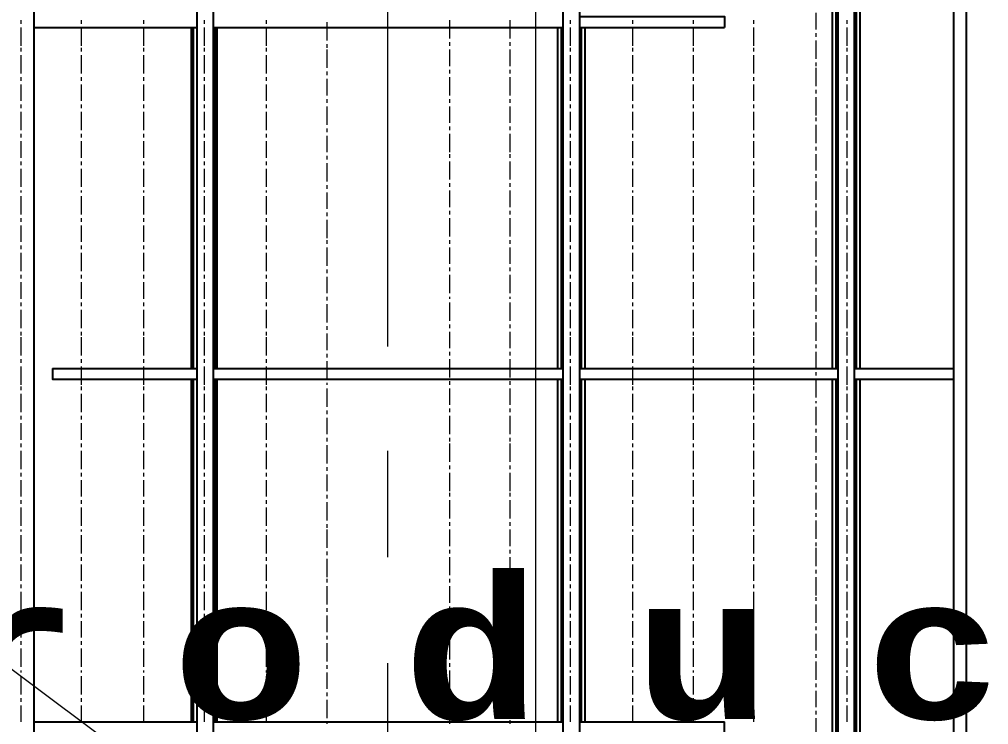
# Model space of a CAD drawing. Header units: millimetres. Extents: x 0 to 825, y 0 to 1167.
# Drawn here: x 196.7 to 292, y 611.3 to 680.6 of the extents above; entities that cross this region are included whole.
import ezdxf

# ---------------------------------------------------------------- set-up
doc = ezdxf.new("R2010")
doc.units = ezdxf.units.MM
doc.layers.add('1', color=7, linetype='Continuous')

msp = doc.modelspace()

# ---------------------------------------------------------------- linework, layer by layer
at = {"layer": '1', "color": 30, "lineweight": 9}
msp.add_lwpolyline([(247.461732, 0.141732), (247.461732, 1166.901732)], dxfattribs=at)
at = {"layer": '1', "color": 0, "lineweight": 25}
for points in [[(198.141732, 454.281732), (198.141732, 939.561732)], [(288.501732, 933.621732), (288.501732, 491.361732)], [(289.761732, 931.821732), (289.761732, 491.361732)], [(214.161732, 458.781732), (214.161732, 888.801732)], [(215.781732, 458.781732), (215.781732, 888.801732)], [(250.161732, 458.781732), (250.161732, 888.801732)], [(251.781732, 458.781732), (251.781732, 888.801732)], [(277.161732, 458.781732), (277.161732, 854.241732)], [(278.781732, 458.781732), (278.781732, 854.241732)], [(276.621732, 646.341732), (276.621732, 714.561732)], [(276.981732, 646.341732), (276.981732, 714.561732)], [(278.961732, 646.341732), (278.961732, 714.561732)], [(279.321732, 646.341732), (279.321732, 714.561732)], [(251.781732, 680.901732), (266.001732, 680.901732), (266.001732, 679.821732)], [(198.141732, 679.821732), (214.161732, 679.821732)], [(213.621732, 646.341732), (213.621732, 679.821732)], [(213.801732, 646.341732), (213.801732, 679.821732)], [(215.781732, 679.821732), (250.161732, 679.821732)], [(215.961732, 646.341732), (215.961732, 679.821732)], [(216.141732, 646.341732), (216.141732, 679.821732)], [(249.621732, 646.341732), (249.621732, 679.821732)], [(249.981732, 646.341732), (249.981732, 679.821732)], [(251.781732, 679.821732), (266.001732, 679.821732)], [(251.961732, 646.341732), (251.961732, 679.821732)], [(252.321732, 646.341732), (252.321732, 679.821732)], [(199.941732, 646.341732), (199.941732, 645.261732), (214.161732, 645.261732)], [(199.941732, 646.341732), (214.161732, 646.341732)], [(215.781732, 646.341732), (250.161732, 646.341732)], [(251.781732, 646.341732), (277.161732, 646.341732)], [(278.781732, 646.341732), (288.501732, 646.341732)], [(213.621732, 611.601732), (213.621732, 645.261732)], [(213.801732, 611.601732), (213.801732, 645.261732)], [(215.781732, 645.261732), (250.161732, 645.261732)], [(215.961732, 611.601732), (215.961732, 645.261732)], [(216.141732, 611.601732), (216.141732, 645.261732)], [(249.621732, 611.601732), (249.621732, 645.261732)], [(249.981732, 611.601732), (249.981732, 645.261732)], [(251.781732, 645.261732), (277.161732, 645.261732)], [(251.961732, 611.601732), (251.961732, 645.261732)], [(252.321732, 611.601732), (252.321732, 645.261732)], [(276.621732, 576.861732), (276.621732, 645.261732)], [(276.981732, 576.861732), (276.981732, 645.261732)], [(278.781732, 645.261732), (288.501732, 645.261732)], [(278.961732, 576.861732), (278.961732, 645.261732)], [(279.321732, 576.861732), (279.321732, 645.261732)], [(198.141732, 611.601732), (214.161732, 611.601732)], [(215.781732, 611.601732), (250.161732, 611.601732)], [(251.781732, 611.601732), (266.001732, 611.601732)], [(266.001732, 610.521732), (266.001732, 611.601732)]]:
    msp.add_lwpolyline(points, dxfattribs=at)
at = {"layer": '1', "color": 0, "lineweight": 9}
for points in [[(65.661732, 714.381732), (278.061732, 555.261732)], [(232.881732, 705.201732), (232.881732, 648.501732)], [(275.001732, 679.641732), (275.001732, 681.261732)], [(196.881732, 680.181732), (196.881732, 680.541732)], [(202.821732, 680.181732), (202.821732, 680.541732)], [(208.941732, 680.181732), (208.941732, 680.541732)], [(214.881732, 680.181732), (214.881732, 680.541732)], [(221.001732, 680.181732), (221.001732, 680.541732)], [(226.941732, 678.561732), (226.941732, 680.361732)], [(239.001732, 678.741732), (239.001732, 680.541732)], [(244.941732, 678.741732), (244.941732, 680.541732)], [(250.881732, 680.181732), (250.881732, 680.541732)], [(257.001732, 680.181732), (257.001732, 680.541732)], [(262.941732, 680.181732), (262.941732, 680.541732)], [(268.881732, 680.181732), (268.881732, 680.541732)], [(278.061732, 680.181732), (278.061732, 680.541732)], [(196.881732, 678.021732), (196.881732, 679.821732)], [(202.821732, 678.021732), (202.821732, 679.821732)], [(208.941732, 678.021732), (208.941732, 679.821732)], [(214.881732, 678.021732), (214.881732, 679.821732)], [(221.001732, 678.021732), (221.001732, 679.821732)], [(250.881732, 678.021732), (250.881732, 679.821732)], [(257.001732, 678.021732), (257.001732, 679.821732)], [(262.941732, 678.021732), (262.941732, 679.821732)], [(268.881732, 678.021732), (268.881732, 679.821732)], [(275.001732, 678.921732), (275.001732, 679.281732)], [(278.061732, 678.021732), (278.061732, 679.821732)], [(239.001732, 678.021732), (239.001732, 678.381732)], [(244.941732, 678.021732), (244.941732, 678.381732)], [(275.001732, 676.761732), (275.001732, 678.561732)], [(196.881732, 677.481732), (196.881732, 677.841732)], [(202.821732, 677.481732), (202.821732, 677.841732)], [(208.941732, 677.481732), (208.941732, 677.841732)], [(214.881732, 677.481732), (214.881732, 677.841732)], [(221.001732, 677.481732), (221.001732, 677.841732)], [(226.941732, 677.841732), (226.941732, 678.201732)], [(226.941732, 675.861732), (226.941732, 677.661732)], [(239.001732, 676.041732), (239.001732, 677.661732)], [(244.941732, 676.041732), (244.941732, 677.661732)], [(250.881732, 677.481732), (250.881732, 677.841732)], [(257.001732, 677.481732), (257.001732, 677.841732)], [(262.941732, 677.481732), (262.941732, 677.841732)], [(268.881732, 677.481732), (268.881732, 677.841732)], [(278.061732, 677.481732), (278.061732, 677.841732)], [(196.881732, 675.321732), (196.881732, 677.121732)], [(202.821732, 675.321732), (202.821732, 677.121732)], [(208.941732, 675.321732), (208.941732, 677.121732)], [(214.881732, 675.321732), (214.881732, 677.121732)], [(221.001732, 675.321732), (221.001732, 677.121732)], [(250.881732, 675.321732), (250.881732, 677.121732)], [(257.001732, 675.321732), (257.001732, 677.121732)], [(262.941732, 675.321732), (262.941732, 677.121732)], [(268.881732, 675.321732), (268.881732, 677.121732)], [(275.001732, 676.041732), (275.001732, 676.401732)], [(278.061732, 675.321732), (278.061732, 677.121732)], [(226.941732, 675.141732), (226.941732, 675.501732)], [(239.001732, 675.321732), (239.001732, 675.681732)], [(244.941732, 675.321732), (244.941732, 675.681732)], [(275.001732, 674.061732), (275.001732, 675.861732)], [(196.881732, 674.601732), (196.881732, 674.961732)], [(202.821732, 674.601732), (202.821732, 674.961732)], [(208.941732, 674.601732), (208.941732, 674.961732)], [(214.881732, 674.601732), (214.881732, 674.961732)], [(221.001732, 674.601732), (221.001732, 674.961732)], [(226.941732, 673.161732), (226.941732, 674.781732)], [(239.001732, 673.161732), (239.001732, 674.961732)], [(244.941732, 673.161732), (244.941732, 674.961732)], [(250.881732, 674.601732), (250.881732, 674.961732)], [(257.001732, 674.601732), (257.001732, 674.961732)], [(262.941732, 674.601732), (262.941732, 674.961732)], [(268.881732, 674.601732), (268.881732, 674.961732)], [(278.061732, 674.601732), (278.061732, 674.961732)], [(196.881732, 672.621732), (196.881732, 674.241732)], [(202.821732, 672.621732), (202.821732, 674.241732)], [(208.941732, 672.621732), (208.941732, 674.241732)], [(214.881732, 672.621732), (214.881732, 674.241732)], [(221.001732, 672.621732), (221.001732, 674.241732)], [(250.881732, 672.621732), (250.881732, 674.241732)], [(257.001732, 672.621732), (257.001732, 674.241732)], [(262.941732, 672.621732), (262.941732, 674.241732)], [(268.881732, 672.621732), (268.881732, 674.241732)], [(275.001732, 673.341732), (275.001732, 673.701732)], [(278.061732, 672.621732), (278.061732, 674.241732)], [(226.941732, 672.441732), (226.941732, 672.801732)], [(239.001732, 672.441732), (239.001732, 672.801732)], [(244.941732, 672.441732), (244.941732, 672.801732)], [(275.001732, 671.181732), (275.001732, 672.981732)], [(196.881732, 671.901732), (196.881732, 672.261732)], [(202.821732, 671.901732), (202.821732, 672.261732)], [(208.941732, 671.901732), (208.941732, 672.261732)], [(214.881732, 671.901732), (214.881732, 672.261732)], [(221.001732, 671.901732), (221.001732, 672.261732)], [(226.941732, 670.281732), (226.941732, 672.081732)], [(239.001732, 670.461732), (239.001732, 672.081732)], [(244.941732, 670.461732), (244.941732, 672.081732)], [(250.881732, 671.901732), (250.881732, 672.261732)], [(257.001732, 671.901732), (257.001732, 672.261732)], [(262.941732, 671.901732), (262.941732, 672.261732)], [(268.881732, 671.901732), (268.881732, 672.261732)], [(278.061732, 671.901732), (278.061732, 672.261732)], [(196.881732, 669.741732), (196.881732, 671.541732)], [(202.821732, 669.741732), (202.821732, 671.541732)], [(208.941732, 669.741732), (208.941732, 671.541732)], [(214.881732, 669.741732), (214.881732, 671.541732)], [(221.001732, 669.741732), (221.001732, 671.541732)], [(250.881732, 669.741732), (250.881732, 671.541732)], [(257.001732, 669.741732), (257.001732, 671.541732)], [(262.941732, 669.741732), (262.941732, 671.541732)], [(268.881732, 669.741732), (268.881732, 671.541732)], [(275.001732, 670.641732), (275.001732, 671.001732)], [(278.061732, 669.741732), (278.061732, 671.541732)], [(226.941732, 669.561732), (226.941732, 669.921732)], [(239.001732, 669.741732), (239.001732, 670.101732)], [(244.941732, 669.741732), (244.941732, 670.101732)], [(275.001732, 668.481732), (275.001732, 670.281732)], [(196.881732, 669.021732), (196.881732, 669.381732)], [(202.821732, 669.021732), (202.821732, 669.381732)], [(208.941732, 669.021732), (208.941732, 669.381732)], [(214.881732, 669.021732), (214.881732, 669.381732)], [(221.001732, 669.021732), (221.001732, 669.381732)], [(226.941732, 667.581732), (226.941732, 669.201732)], [(239.001732, 667.581732), (239.001732, 669.381732)], [(244.941732, 667.581732), (244.941732, 669.381732)], [(250.881732, 669.021732), (250.881732, 669.381732)], [(257.001732, 669.021732), (257.001732, 669.381732)], [(262.941732, 669.021732), (262.941732, 669.381732)], [(268.881732, 669.021732), (268.881732, 669.381732)], [(278.061732, 669.021732), (278.061732, 669.381732)], [(196.881732, 667.041732), (196.881732, 668.661732)], [(202.821732, 667.041732), (202.821732, 668.661732)], [(208.941732, 667.041732), (208.941732, 668.661732)], [(214.881732, 667.041732), (214.881732, 668.661732)], [(221.001732, 667.041732), (221.001732, 668.661732)], [(250.881732, 667.041732), (250.881732, 668.661732)], [(257.001732, 667.041732), (257.001732, 668.661732)], [(262.941732, 667.041732), (262.941732, 668.661732)], [(268.881732, 667.041732), (268.881732, 668.661732)], [(275.001732, 667.761732), (275.001732, 668.121732)], [(278.061732, 667.041732), (278.061732, 668.661732)], [(226.941732, 666.861732), (226.941732, 667.221732)], [(239.001732, 667.041732), (239.001732, 667.401732)], [(244.941732, 667.041732), (244.941732, 667.401732)], [(275.001732, 665.781732), (275.001732, 667.401732)], [(196.881732, 666.321732), (196.881732, 666.681732)], [(196.881732, 664.161732), (196.881732, 665.961732)], [(202.821732, 666.321732), (202.821732, 666.681732)], [(202.821732, 664.161732), (202.821732, 665.961732)], [(208.941732, 666.321732), (208.941732, 666.681732)], [(208.941732, 664.161732), (208.941732, 665.961732)], [(214.881732, 666.321732), (214.881732, 666.681732)], [(214.881732, 664.161732), (214.881732, 665.961732)], [(221.001732, 666.321732), (221.001732, 666.681732)], [(221.001732, 664.161732), (221.001732, 665.961732)], [(226.941732, 664.701732), (226.941732, 666.501732)], [(239.001732, 664.881732), (239.001732, 666.681732)], [(244.941732, 664.881732), (244.941732, 666.681732)], [(250.881732, 666.321732), (250.881732, 666.681732)], [(250.881732, 664.161732), (250.881732, 665.961732)], [(257.001732, 666.321732), (257.001732, 666.681732)], [(257.001732, 664.161732), (257.001732, 665.961732)], [(262.941732, 666.321732), (262.941732, 666.681732)], [(262.941732, 664.161732), (262.941732, 665.961732)], [(268.881732, 666.321732), (268.881732, 666.681732)], [(268.881732, 664.161732), (268.881732, 665.961732)], [(278.061732, 666.321732), (278.061732, 666.681732)], [(278.061732, 664.161732), (278.061732, 665.961732)], [(275.001732, 665.061732), (275.001732, 665.421732)], [(226.941732, 663.981732), (226.941732, 664.341732)], [(239.001732, 664.161732), (239.001732, 664.521732)], [(244.941732, 664.161732), (244.941732, 664.521732)], [(275.001732, 662.901732), (275.001732, 664.701732)], [(196.881732, 663.621732), (196.881732, 663.801732)], [(196.881732, 661.461732), (196.881732, 663.261732)], [(202.821732, 663.621732), (202.821732, 663.801732)], [(202.821732, 661.461732), (202.821732, 663.261732)], [(208.941732, 663.621732), (208.941732, 663.801732)], [(208.941732, 661.461732), (208.941732, 663.261732)], [(214.881732, 663.621732), (214.881732, 663.801732)], [(214.881732, 661.461732), (214.881732, 663.261732)], [(221.001732, 663.621732), (221.001732, 663.801732)], [(221.001732, 661.461732), (221.001732, 663.261732)], [(226.941732, 662.001732), (226.941732, 663.621732)], [(239.001732, 662.181732), (239.001732, 663.801732)], [(244.941732, 662.181732), (244.941732, 663.801732)], [(250.881732, 663.621732), (250.881732, 663.801732)], [(250.881732, 661.461732), (250.881732, 663.261732)], [(257.001732, 663.621732), (257.001732, 663.801732)], [(257.001732, 661.461732), (257.001732, 663.261732)], [(262.941732, 663.621732), (262.941732, 663.801732)], [(262.941732, 661.461732), (262.941732, 663.261732)], [(268.881732, 663.621732), (268.881732, 663.801732)], [(268.881732, 661.461732), (268.881732, 663.261732)], [(278.061732, 663.621732), (278.061732, 663.801732)], [(278.061732, 661.461732), (278.061732, 663.261732)], [(275.001732, 662.181732), (275.001732, 662.541732)], [(226.941732, 661.281732), (226.941732, 661.641732)], [(239.001732, 661.461732), (239.001732, 661.821732)], [(244.941732, 661.461732), (244.941732, 661.821732)], [(275.001732, 660.201732), (275.001732, 661.821732)], [(196.881732, 660.741732), (196.881732, 661.101732)], [(196.881732, 658.761732), (196.881732, 660.381732)], [(202.821732, 660.741732), (202.821732, 661.101732)], [(202.821732, 658.761732), (202.821732, 660.381732)], [(208.941732, 660.741732), (208.941732, 661.101732)], [(208.941732, 658.761732), (208.941732, 660.381732)], [(214.881732, 660.741732), (214.881732, 661.101732)], [(214.881732, 658.761732), (214.881732, 660.381732)], [(221.001732, 660.741732), (221.001732, 661.101732)], [(221.001732, 658.761732), (221.001732, 660.381732)], [(226.941732, 659.121732), (226.941732, 660.921732)], [(239.001732, 659.301732), (239.001732, 661.101732)], [(244.941732, 659.301732), (244.941732, 661.101732)], [(250.881732, 660.741732), (250.881732, 661.101732)], [(250.881732, 658.761732), (250.881732, 660.381732)], [(257.001732, 660.741732), (257.001732, 661.101732)], [(257.001732, 658.761732), (257.001732, 660.381732)], [(262.941732, 660.741732), (262.941732, 661.101732)], [(262.941732, 658.761732), (262.941732, 660.381732)], [(268.881732, 660.741732), (268.881732, 661.101732)], [(268.881732, 658.761732), (268.881732, 660.381732)], [(278.061732, 660.741732), (278.061732, 661.101732)], [(278.061732, 658.761732), (278.061732, 660.381732)], [(275.001732, 659.481732), (275.001732, 659.841732)], [(196.881732, 658.041732), (196.881732, 658.401732)], [(202.821732, 658.041732), (202.821732, 658.401732)], [(208.941732, 658.041732), (208.941732, 658.401732)], [(214.881732, 658.041732), (214.881732, 658.401732)], [(221.001732, 658.041732), (221.001732, 658.401732)], [(226.941732, 658.581732), (226.941732, 658.941732)], [(239.001732, 658.581732), (239.001732, 658.941732)], [(244.941732, 658.581732), (244.941732, 658.941732)], [(250.881732, 658.041732), (250.881732, 658.401732)], [(257.001732, 658.041732), (257.001732, 658.401732)], [(262.941732, 658.041732), (262.941732, 658.401732)], [(268.881732, 658.041732), (268.881732, 658.401732)], [(275.001732, 657.321732), (275.001732, 659.121732)], [(278.061732, 658.041732), (278.061732, 658.401732)], [(196.881732, 655.881732), (196.881732, 657.681732)], [(202.821732, 655.881732), (202.821732, 657.681732)], [(208.941732, 655.881732), (208.941732, 657.681732)], [(214.881732, 655.881732), (214.881732, 657.681732)], [(221.001732, 655.881732), (221.001732, 657.681732)], [(226.941732, 656.421732), (226.941732, 658.221732)], [(239.001732, 656.601732), (239.001732, 658.221732)], [(244.941732, 656.601732), (244.941732, 658.221732)], [(250.881732, 655.881732), (250.881732, 657.681732)], [(257.001732, 655.881732), (257.001732, 657.681732)], [(262.941732, 655.881732), (262.941732, 657.681732)], [(268.881732, 655.881732), (268.881732, 657.681732)], [(278.061732, 655.881732), (278.061732, 657.681732)], [(275.001732, 656.781732), (275.001732, 656.961732)], [(275.001732, 654.621732), (275.001732, 656.421732)], [(196.881732, 655.161732), (196.881732, 655.521732)], [(202.821732, 655.161732), (202.821732, 655.521732)], [(208.941732, 655.161732), (208.941732, 655.521732)], [(214.881732, 655.161732), (214.881732, 655.521732)], [(221.001732, 655.161732), (221.001732, 655.521732)], [(226.941732, 655.701732), (226.941732, 656.061732)], [(239.001732, 655.881732), (239.001732, 656.241732)], [(239.001732, 653.721732), (239.001732, 655.521732)], [(244.941732, 655.881732), (244.941732, 656.241732)], [(244.941732, 653.721732), (244.941732, 655.521732)], [(250.881732, 655.161732), (250.881732, 655.521732)], [(257.001732, 655.161732), (257.001732, 655.521732)], [(262.941732, 655.161732), (262.941732, 655.521732)], [(268.881732, 655.161732), (268.881732, 655.521732)], [(278.061732, 655.161732), (278.061732, 655.521732)], [(196.881732, 653.181732), (196.881732, 654.801732)], [(202.821732, 653.181732), (202.821732, 654.801732)], [(208.941732, 653.181732), (208.941732, 654.801732)], [(214.881732, 653.181732), (214.881732, 654.801732)], [(221.001732, 653.181732), (221.001732, 654.801732)], [(226.941732, 653.721732), (226.941732, 655.341732)], [(250.881732, 653.181732), (250.881732, 654.801732)], [(257.001732, 653.181732), (257.001732, 654.801732)], [(262.941732, 653.181732), (262.941732, 654.801732)], [(268.881732, 653.181732), (268.881732, 654.801732)], [(278.061732, 653.181732), (278.061732, 654.801732)], [(275.001732, 653.901732), (275.001732, 654.261732)], [(275.001732, 651.921732), (275.001732, 653.541732)], [(196.881732, 652.461732), (196.881732, 652.821732)], [(202.821732, 652.461732), (202.821732, 652.821732)], [(208.941732, 652.461732), (208.941732, 652.821732)], [(214.881732, 652.461732), (214.881732, 652.821732)], [(221.001732, 652.461732), (221.001732, 652.821732)], [(226.941732, 653.001732), (226.941732, 653.361732)], [(226.941732, 650.841732), (226.941732, 652.641732)], [(239.001732, 653.181732), (239.001732, 653.361732)], [(239.001732, 651.021732), (239.001732, 652.821732)], [(244.941732, 653.181732), (244.941732, 653.361732)], [(244.941732, 651.021732), (244.941732, 652.821732)], [(250.881732, 652.461732), (250.881732, 652.821732)], [(257.001732, 652.461732), (257.001732, 652.821732)], [(262.941732, 652.461732), (262.941732, 652.821732)], [(268.881732, 652.461732), (268.881732, 652.821732)], [(278.061732, 652.461732), (278.061732, 652.821732)], [(196.881732, 650.301732), (196.881732, 652.101732)], [(202.821732, 650.301732), (202.821732, 652.101732)], [(208.941732, 650.301732), (208.941732, 652.101732)], [(214.881732, 650.301732), (214.881732, 652.101732)], [(221.001732, 650.301732), (221.001732, 652.101732)], [(250.881732, 650.301732), (250.881732, 652.101732)], [(257.001732, 650.301732), (257.001732, 652.101732)], [(262.941732, 650.301732), (262.941732, 652.101732)], [(268.881732, 650.301732), (268.881732, 652.101732)], [(278.061732, 650.301732), (278.061732, 652.101732)], [(239.001732, 650.301732), (239.001732, 650.661732)], [(244.941732, 650.301732), (244.941732, 650.661732)], [(275.001732, 651.201732), (275.001732, 651.561732)], [(275.001732, 649.041732), (275.001732, 650.841732)], [(196.881732, 649.581732), (196.881732, 649.941732)], [(202.821732, 649.581732), (202.821732, 649.941732)], [(208.941732, 649.581732), (208.941732, 649.941732)], [(214.881732, 649.581732), (214.881732, 649.941732)], [(221.001732, 649.581732), (221.001732, 649.941732)], [(226.941732, 650.121732), (226.941732, 650.481732)], [(226.941732, 648.141732), (226.941732, 649.761732)], [(239.001732, 648.321732), (239.001732, 649.941732)], [(244.941732, 648.321732), (244.941732, 649.941732)], [(250.881732, 649.581732), (250.881732, 649.941732)], [(257.001732, 649.581732), (257.001732, 649.941732)], [(262.941732, 649.581732), (262.941732, 649.941732)], [(268.881732, 649.581732), (268.881732, 649.941732)], [(278.061732, 649.581732), (278.061732, 649.941732)], [(196.881732, 647.601732), (196.881732, 649.401732)], [(202.821732, 647.601732), (202.821732, 649.401732)], [(208.941732, 647.601732), (208.941732, 649.401732)], [(214.881732, 647.601732), (214.881732, 649.401732)], [(221.001732, 647.601732), (221.001732, 649.401732)], [(250.881732, 647.601732), (250.881732, 649.401732)], [(257.001732, 647.601732), (257.001732, 649.401732)], [(262.941732, 647.601732), (262.941732, 649.401732)], [(268.881732, 647.601732), (268.881732, 649.401732)], [(278.061732, 647.601732), (278.061732, 649.401732)], [(226.941732, 647.421732), (226.941732, 647.781732)], [(239.001732, 647.601732), (239.001732, 647.961732)], [(244.941732, 647.601732), (244.941732, 647.961732)], [(275.001732, 648.321732), (275.001732, 648.681732)], [(275.001732, 646.341732), (275.001732, 647.961732)], [(196.881732, 646.881732), (196.881732, 647.241732)], [(202.821732, 646.881732), (202.821732, 647.241732)], [(208.941732, 646.881732), (208.941732, 647.241732)], [(214.881732, 646.881732), (214.881732, 647.241732)], [(221.001732, 646.881732), (221.001732, 647.241732)], [(226.941732, 645.261732), (226.941732, 647.061732)], [(239.001732, 645.441732), (239.001732, 647.241732)], [(244.941732, 645.441732), (244.941732, 647.241732)], [(250.881732, 646.881732), (250.881732, 647.241732)], [(257.001732, 646.881732), (257.001732, 647.241732)], [(262.941732, 646.881732), (262.941732, 647.241732)], [(268.881732, 646.881732), (268.881732, 647.241732)], [(278.061732, 646.881732), (278.061732, 647.241732)], [(196.881732, 644.721732), (196.881732, 646.521732)], [(202.821732, 644.721732), (202.821732, 646.521732)], [(208.941732, 644.721732), (208.941732, 646.521732)], [(214.881732, 644.721732), (214.881732, 646.521732)], [(221.001732, 644.721732), (221.001732, 646.521732)], [(250.881732, 644.721732), (250.881732, 646.521732)], [(257.001732, 644.721732), (257.001732, 646.521732)], [(262.941732, 644.721732), (262.941732, 646.521732)], [(268.881732, 644.721732), (268.881732, 646.521732)], [(275.001732, 645.621732), (275.001732, 645.981732)], [(278.061732, 644.721732), (278.061732, 646.521732)], [(239.001732, 644.721732), (239.001732, 645.081732)], [(244.941732, 644.721732), (244.941732, 645.081732)], [(275.001732, 643.461732), (275.001732, 645.261732)], [(196.881732, 644.181732), (196.881732, 644.541732)], [(202.821732, 644.181732), (202.821732, 644.541732)], [(208.941732, 644.181732), (208.941732, 644.541732)], [(214.881732, 644.181732), (214.881732, 644.541732)], [(221.001732, 644.181732), (221.001732, 644.541732)], [(226.941732, 644.721732), (226.941732, 644.901732)], [(226.941732, 642.561732), (226.941732, 644.361732)], [(239.001732, 642.741732), (239.001732, 644.361732)], [(244.941732, 642.741732), (244.941732, 644.361732)], [(250.881732, 644.181732), (250.881732, 644.541732)], [(257.001732, 644.181732), (257.001732, 644.541732)], [(262.941732, 644.181732), (262.941732, 644.541732)], [(268.881732, 644.181732), (268.881732, 644.541732)], [(278.061732, 644.181732), (278.061732, 644.541732)], [(196.881732, 642.021732), (196.881732, 643.821732)], [(202.821732, 642.021732), (202.821732, 643.821732)], [(208.941732, 642.021732), (208.941732, 643.821732)], [(214.881732, 642.021732), (214.881732, 643.821732)], [(221.001732, 642.021732), (221.001732, 643.821732)], [(250.881732, 642.021732), (250.881732, 643.821732)], [(257.001732, 642.021732), (257.001732, 643.821732)], [(262.941732, 642.021732), (262.941732, 643.821732)], [(268.881732, 642.021732), (268.881732, 643.821732)], [(275.001732, 642.921732), (275.001732, 643.101732)], [(278.061732, 642.021732), (278.061732, 643.821732)], [(226.941732, 641.841732), (226.941732, 642.201732)], [(239.001732, 642.021732), (239.001732, 642.381732)], [(244.941732, 642.021732), (244.941732, 642.381732)], [(275.001732, 640.761732), (275.001732, 642.561732)], [(196.881732, 641.301732), (196.881732, 641.661732)], [(202.821732, 641.301732), (202.821732, 641.661732)], [(208.941732, 641.301732), (208.941732, 641.661732)], [(214.881732, 641.301732), (214.881732, 641.661732)], [(221.001732, 641.301732), (221.001732, 641.661732)], [(226.941732, 639.861732), (226.941732, 641.481732)], [(239.001732, 639.861732), (239.001732, 641.661732)], [(244.941732, 639.861732), (244.941732, 641.661732)], [(250.881732, 641.301732), (250.881732, 641.661732)], [(257.001732, 641.301732), (257.001732, 641.661732)], [(262.941732, 641.301732), (262.941732, 641.661732)], [(268.881732, 641.301732), (268.881732, 641.661732)], [(278.061732, 641.301732), (278.061732, 641.661732)], [(196.881732, 639.321732), (196.881732, 640.941732)], [(202.821732, 639.321732), (202.821732, 640.941732)], [(208.941732, 639.321732), (208.941732, 640.941732)], [(214.881732, 639.321732), (214.881732, 640.941732)], [(221.001732, 639.321732), (221.001732, 640.941732)], [(250.881732, 639.321732), (250.881732, 640.941732)], [(257.001732, 639.321732), (257.001732, 640.941732)], [(262.941732, 639.321732), (262.941732, 640.941732)], [(268.881732, 639.321732), (268.881732, 640.941732)], [(275.001732, 640.041732), (275.001732, 640.401732)], [(278.061732, 639.321732), (278.061732, 640.941732)], [(226.941732, 639.141732), (226.941732, 639.501732)], [(239.001732, 639.141732), (239.001732, 639.501732)], [(244.941732, 639.141732), (244.941732, 639.501732)], [(275.001732, 638.061732), (275.001732, 639.681732)], [(196.881732, 638.601732), (196.881732, 638.961732)], [(196.881732, 636.441732), (196.881732, 638.241732)], [(202.821732, 638.601732), (202.821732, 638.961732)], [(202.821732, 636.441732), (202.821732, 638.241732)], [(208.941732, 638.601732), (208.941732, 638.961732)], [(208.941732, 636.441732), (208.941732, 638.241732)], [(214.881732, 638.601732), (214.881732, 638.961732)], [(214.881732, 636.441732), (214.881732, 638.241732)], [(221.001732, 638.601732), (221.001732, 638.961732)], [(221.001732, 636.441732), (221.001732, 638.241732)], [(226.941732, 636.981732), (226.941732, 638.781732)], [(232.881732, 638.241732), (232.881732, 627.801732)], [(239.001732, 637.161732), (239.001732, 638.961732)], [(244.941732, 637.161732), (244.941732, 638.961732)], [(250.881732, 638.601732), (250.881732, 638.961732)], [(250.881732, 636.441732), (250.881732, 638.241732)], [(257.001732, 638.601732), (257.001732, 638.961732)], [(257.001732, 636.441732), (257.001732, 638.241732)], [(262.941732, 638.601732), (262.941732, 638.961732)], [(262.941732, 636.441732), (262.941732, 638.241732)], [(268.881732, 638.601732), (268.881732, 638.961732)], [(268.881732, 636.441732), (268.881732, 638.241732)], [(278.061732, 638.601732), (278.061732, 638.961732)], [(278.061732, 636.441732), (278.061732, 638.241732)], [(275.001732, 637.341732), (275.001732, 637.701732)], [(226.941732, 636.261732), (226.941732, 636.621732)], [(239.001732, 636.441732), (239.001732, 636.801732)], [(244.941732, 636.441732), (244.941732, 636.801732)], [(275.001732, 635.181732), (275.001732, 636.981732)], [(196.881732, 635.721732), (196.881732, 636.081732)], [(202.821732, 635.721732), (202.821732, 636.081732)], [(208.941732, 635.721732), (208.941732, 636.081732)], [(214.881732, 635.721732), (214.881732, 636.081732)], [(221.001732, 635.721732), (221.001732, 636.081732)], [(226.941732, 634.281732), (226.941732, 635.901732)], [(239.001732, 634.281732), (239.001732, 636.081732)], [(244.941732, 634.281732), (244.941732, 636.081732)], [(250.881732, 635.721732), (250.881732, 636.081732)], [(257.001732, 635.721732), (257.001732, 636.081732)], [(262.941732, 635.721732), (262.941732, 636.081732)], [(268.881732, 635.721732), (268.881732, 636.081732)], [(278.061732, 635.721732), (278.061732, 636.081732)], [(196.881732, 633.741732), (196.881732, 635.361732)], [(202.821732, 633.741732), (202.821732, 635.361732)], [(208.941732, 633.741732), (208.941732, 635.361732)], [(214.881732, 633.741732), (214.881732, 635.361732)], [(221.001732, 633.741732), (221.001732, 635.361732)], [(250.881732, 633.741732), (250.881732, 635.361732)], [(257.001732, 633.741732), (257.001732, 635.361732)], [(262.941732, 633.741732), (262.941732, 635.361732)], [(268.881732, 633.741732), (268.881732, 635.361732)], [(275.001732, 634.461732), (275.001732, 634.821732)], [(278.061732, 633.741732), (278.061732, 635.361732)], [(226.941732, 633.561732), (226.941732, 633.921732)], [(239.001732, 633.741732), (239.001732, 634.101732)], [(244.941732, 633.741732), (244.941732, 634.101732)], [(275.001732, 632.481732), (275.001732, 634.101732)], [(196.881732, 633.021732), (196.881732, 633.381732)], [(196.881732, 630.861732), (196.881732, 632.661732)], [(202.821732, 633.021732), (202.821732, 633.381732)], [(202.821732, 630.861732), (202.821732, 632.661732)], [(208.941732, 633.021732), (208.941732, 633.381732)], [(208.941732, 630.861732), (208.941732, 632.661732)], [(214.881732, 633.021732), (214.881732, 633.381732)], [(214.881732, 630.861732), (214.881732, 632.661732)], [(221.001732, 633.021732), (221.001732, 633.381732)], [(221.001732, 630.861732), (221.001732, 632.661732)], [(226.941732, 631.401732), (226.941732, 633.201732)], [(239.001732, 631.581732), (239.001732, 633.381732)], [(244.941732, 631.581732), (244.941732, 633.381732)], [(250.881732, 633.021732), (250.881732, 633.381732)], [(250.881732, 630.861732), (250.881732, 632.661732)], [(257.001732, 633.021732), (257.001732, 633.381732)], [(257.001732, 630.861732), (257.001732, 632.661732)], [(262.941732, 633.021732), (262.941732, 633.381732)], [(262.941732, 630.861732), (262.941732, 632.661732)], [(268.881732, 633.021732), (268.881732, 633.381732)], [(268.881732, 630.861732), (268.881732, 632.661732)], [(278.061732, 633.021732), (278.061732, 633.381732)], [(278.061732, 630.861732), (278.061732, 632.661732)], [(275.001732, 631.761732), (275.001732, 632.121732)], [(226.941732, 630.681732), (226.941732, 631.041732)], [(239.001732, 630.861732), (239.001732, 631.221732)], [(244.941732, 630.861732), (244.941732, 631.221732)], [(275.001732, 629.601732), (275.001732, 631.401732)], [(196.881732, 630.321732), (196.881732, 630.501732)], [(196.881732, 628.161732), (196.881732, 629.961732)], [(202.821732, 630.321732), (202.821732, 630.501732)], [(202.821732, 628.161732), (202.821732, 629.961732)], [(208.941732, 630.321732), (208.941732, 630.501732)], [(208.941732, 628.161732), (208.941732, 629.961732)], [(214.881732, 630.321732), (214.881732, 630.501732)], [(214.881732, 628.161732), (214.881732, 629.961732)], [(221.001732, 630.321732), (221.001732, 630.501732)], [(221.001732, 628.161732), (221.001732, 629.961732)], [(226.941732, 628.701732), (226.941732, 630.501732)], [(239.001732, 628.881732), (239.001732, 630.501732)], [(244.941732, 628.881732), (244.941732, 630.501732)], [(250.881732, 630.321732), (250.881732, 630.501732)], [(250.881732, 628.161732), (250.881732, 629.961732)], [(257.001732, 630.321732), (257.001732, 630.501732)], [(257.001732, 628.161732), (257.001732, 629.961732)], [(262.941732, 630.321732), (262.941732, 630.501732)], [(262.941732, 628.161732), (262.941732, 629.961732)], [(268.881732, 630.321732), (268.881732, 630.501732)], [(268.881732, 628.161732), (268.881732, 629.961732)], [(278.061732, 630.321732), (278.061732, 630.501732)], [(278.061732, 628.161732), (278.061732, 629.961732)], [(275.001732, 628.881732), (275.001732, 629.241732)], [(196.881732, 627.441732), (196.881732, 627.801732)], [(202.821732, 627.441732), (202.821732, 627.801732)], [(208.941732, 627.441732), (208.941732, 627.801732)], [(214.881732, 627.441732), (214.881732, 627.801732)], [(221.001732, 627.441732), (221.001732, 627.801732)], [(226.941732, 627.981732), (226.941732, 628.341732)], [(239.001732, 628.161732), (239.001732, 628.521732)], [(239.001732, 626.001732), (239.001732, 627.801732)], [(244.941732, 628.161732), (244.941732, 628.521732)], [(244.941732, 626.001732), (244.941732, 627.801732)], [(250.881732, 627.441732), (250.881732, 627.801732)], [(257.001732, 627.441732), (257.001732, 627.801732)], [(262.941732, 627.441732), (262.941732, 627.801732)], [(268.881732, 627.441732), (268.881732, 627.801732)], [(275.001732, 626.901732), (275.001732, 628.701732)], [(278.061732, 627.441732), (278.061732, 627.801732)], [(196.881732, 625.461732), (196.881732, 627.081732)], [(202.821732, 625.461732), (202.821732, 627.081732)], [(208.941732, 625.461732), (208.941732, 627.081732)], [(214.881732, 625.461732), (214.881732, 627.081732)], [(221.001732, 625.461732), (221.001732, 627.081732)], [(226.941732, 625.821732), (226.941732, 627.621732)], [(250.881732, 625.461732), (250.881732, 627.081732)], [(257.001732, 625.461732), (257.001732, 627.081732)], [(262.941732, 625.461732), (262.941732, 627.081732)], [(268.881732, 625.461732), (268.881732, 627.081732)], [(278.061732, 625.461732), (278.061732, 627.081732)], [(275.001732, 626.181732), (275.001732, 626.541732)], [(196.881732, 624.741732), (196.881732, 625.101732)], [(202.821732, 624.741732), (202.821732, 625.101732)], [(208.941732, 624.741732), (208.941732, 625.101732)], [(214.881732, 624.741732), (214.881732, 625.101732)], [(221.001732, 624.741732), (221.001732, 625.101732)], [(226.941732, 625.281732), (226.941732, 625.641732)], [(226.941732, 623.121732), (226.941732, 624.921732)], [(239.001732, 625.281732), (239.001732, 625.641732)], [(239.001732, 623.301732), (239.001732, 624.921732)], [(244.941732, 625.281732), (244.941732, 625.641732)], [(244.941732, 623.301732), (244.941732, 624.921732)], [(250.881732, 624.741732), (250.881732, 625.101732)], [(257.001732, 624.741732), (257.001732, 625.101732)], [(262.941732, 624.741732), (262.941732, 625.101732)], [(268.881732, 624.741732), (268.881732, 625.101732)], [(275.001732, 624.021732), (275.001732, 625.821732)], [(278.061732, 624.741732), (278.061732, 625.101732)], [(196.881732, 622.581732), (196.881732, 624.381732)], [(202.821732, 622.581732), (202.821732, 624.381732)], [(208.941732, 622.581732), (208.941732, 624.381732)], [(214.881732, 622.581732), (214.881732, 624.381732)], [(221.001732, 622.581732), (221.001732, 624.381732)], [(250.881732, 622.581732), (250.881732, 624.381732)], [(257.001732, 622.581732), (257.001732, 624.381732)], [(262.941732, 622.581732), (262.941732, 624.381732)], [(268.881732, 622.581732), (268.881732, 624.381732)], [(278.061732, 622.581732), (278.061732, 624.381732)], [(275.001732, 623.481732), (275.001732, 623.841732)], [(275.001732, 621.321732), (275.001732, 623.121732)], [(196.881732, 621.861732), (196.881732, 622.221732)], [(202.821732, 621.861732), (202.821732, 622.221732)], [(208.941732, 621.861732), (208.941732, 622.221732)], [(214.881732, 621.861732), (214.881732, 622.221732)], [(221.001732, 621.861732), (221.001732, 622.221732)], [(226.941732, 622.401732), (226.941732, 622.761732)], [(239.001732, 622.581732), (239.001732, 622.941732)], [(239.001732, 620.421732), (239.001732, 622.221732)], [(244.941732, 622.581732), (244.941732, 622.941732)], [(244.941732, 620.421732), (244.941732, 622.221732)], [(250.881732, 621.861732), (250.881732, 622.221732)], [(257.001732, 621.861732), (257.001732, 622.221732)], [(262.941732, 621.861732), (262.941732, 622.221732)], [(268.881732, 621.861732), (268.881732, 622.221732)], [(278.061732, 621.861732), (278.061732, 622.221732)], [(196.881732, 619.881732), (196.881732, 621.501732)], [(202.821732, 619.881732), (202.821732, 621.501732)], [(208.941732, 619.881732), (208.941732, 621.501732)], [(214.881732, 619.881732), (214.881732, 621.501732)], [(221.001732, 619.881732), (221.001732, 621.501732)], [(226.941732, 620.421732), (226.941732, 622.041732)], [(250.881732, 619.881732), (250.881732, 621.501732)], [(257.001732, 619.881732), (257.001732, 621.501732)], [(262.941732, 619.881732), (262.941732, 621.501732)], [(268.881732, 619.881732), (268.881732, 621.501732)], [(278.061732, 619.881732), (278.061732, 621.501732)], [(275.001732, 620.601732), (275.001732, 620.961732)], [(275.001732, 618.621732), (275.001732, 620.241732)], [(196.881732, 619.161732), (196.881732, 619.521732)], [(202.821732, 619.161732), (202.821732, 619.521732)], [(208.941732, 619.161732), (208.941732, 619.521732)], [(214.881732, 619.161732), (214.881732, 619.521732)], [(221.001732, 619.161732), (221.001732, 619.521732)], [(226.941732, 619.701732), (226.941732, 620.061732)], [(226.941732, 617.541732), (226.941732, 619.341732)], [(239.001732, 619.881732), (239.001732, 620.061732)], [(239.001732, 617.721732), (239.001732, 619.521732)], [(244.941732, 619.881732), (244.941732, 620.061732)], [(244.941732, 617.721732), (244.941732, 619.521732)], [(250.881732, 619.161732), (250.881732, 619.521732)], [(257.001732, 619.161732), (257.001732, 619.521732)], [(262.941732, 619.161732), (262.941732, 619.521732)], [(268.881732, 619.161732), (268.881732, 619.521732)], [(278.061732, 619.161732), (278.061732, 619.521732)], [(196.881732, 617.001732), (196.881732, 618.801732)], [(202.821732, 617.001732), (202.821732, 618.801732)], [(208.941732, 617.001732), (208.941732, 618.801732)], [(214.881732, 617.001732), (214.881732, 618.801732)], [(221.001732, 617.001732), (221.001732, 618.801732)], [(250.881732, 617.001732), (250.881732, 618.801732)], [(257.001732, 617.001732), (257.001732, 618.801732)], [(262.941732, 617.001732), (262.941732, 618.801732)], [(268.881732, 617.001732), (268.881732, 618.801732)], [(275.001732, 617.901732), (275.001732, 618.261732)], [(278.061732, 617.001732), (278.061732, 618.801732)], [(232.881732, 617.361732), (232.881732, 565.341732)], [(239.001732, 617.001732), (239.001732, 617.361732)], [(244.941732, 617.001732), (244.941732, 617.361732)], [(275.001732, 615.741732), (275.001732, 617.541732)], [(196.881732, 616.461732), (196.881732, 616.641732)], [(202.821732, 616.461732), (202.821732, 616.641732)], [(208.941732, 616.461732), (208.941732, 616.641732)], [(214.881732, 616.461732), (214.881732, 616.641732)], [(221.001732, 616.461732), (221.001732, 616.641732)], [(226.941732, 616.821732), (226.941732, 617.181732)], [(226.941732, 614.841732), (226.941732, 616.461732)], [(239.001732, 615.021732), (239.001732, 616.641732)], [(244.941732, 615.021732), (244.941732, 616.641732)], [(250.881732, 616.461732), (250.881732, 616.641732)], [(257.001732, 616.461732), (257.001732, 616.641732)], [(262.941732, 616.461732), (262.941732, 616.641732)], [(268.881732, 616.461732), (268.881732, 616.641732)], [(278.061732, 616.461732), (278.061732, 616.641732)], [(196.881732, 614.301732), (196.881732, 616.101732)], [(202.821732, 614.301732), (202.821732, 616.101732)], [(208.941732, 614.301732), (208.941732, 616.101732)], [(214.881732, 614.301732), (214.881732, 616.101732)], [(221.001732, 614.301732), (221.001732, 616.101732)], [(250.881732, 614.301732), (250.881732, 616.101732)], [(257.001732, 614.301732), (257.001732, 616.101732)], [(262.941732, 614.301732), (262.941732, 616.101732)], [(268.881732, 614.301732), (268.881732, 616.101732)], [(275.001732, 615.021732), (275.001732, 615.381732)], [(278.061732, 614.301732), (278.061732, 616.101732)], [(226.941732, 614.121732), (226.941732, 614.481732)], [(239.001732, 614.301732), (239.001732, 614.661732)], [(244.941732, 614.301732), (244.941732, 614.661732)], [(275.001732, 613.041732), (275.001732, 614.661732)], [(196.881732, 613.581732), (196.881732, 613.941732)], [(202.821732, 613.581732), (202.821732, 613.941732)], [(208.941732, 613.581732), (208.941732, 613.941732)], [(214.881732, 613.581732), (214.881732, 613.941732)], [(221.001732, 613.581732), (221.001732, 613.941732)], [(226.941732, 611.961732), (226.941732, 613.761732)], [(239.001732, 612.141732), (239.001732, 613.941732)], [(244.941732, 612.141732), (244.941732, 613.941732)], [(250.881732, 613.581732), (250.881732, 613.941732)], [(257.001732, 613.581732), (257.001732, 613.941732)], [(262.941732, 613.581732), (262.941732, 613.941732)], [(268.881732, 613.581732), (268.881732, 613.941732)], [(278.061732, 613.581732), (278.061732, 613.941732)], [(196.881732, 611.601732), (196.881732, 613.221732)], [(202.821732, 611.601732), (202.821732, 613.221732)], [(208.941732, 611.601732), (208.941732, 613.221732)], [(214.881732, 611.601732), (214.881732, 613.221732)], [(221.001732, 611.601732), (221.001732, 613.221732)], [(250.881732, 611.601732), (250.881732, 613.221732)], [(257.001732, 611.601732), (257.001732, 613.221732)], [(262.941732, 611.601732), (262.941732, 613.221732)], [(268.881732, 611.601732), (268.881732, 613.221732)], [(275.001732, 612.321732), (275.001732, 612.681732)], [(278.061732, 611.601732), (278.061732, 613.221732)], [(226.941732, 611.421732), (226.941732, 611.601732)], [(239.001732, 611.421732), (239.001732, 611.781732)], [(244.941732, 611.421732), (244.941732, 611.781732)], [(275.001732, 610.161732), (275.001732, 611.961732)]]:
    msp.add_lwpolyline(points, dxfattribs=at)

# ---------------------------------------------------------------- texts
at = {"color": 30, "char_height": 13.488, "attachment_point": 1}
for s, insert in [('{\\fCourier|b1|i0|c0|p13;d}', (234.40989, 625.356189)), ('{\\fCourier|b1|i0|c0|p13;r}', (189.055559, 625.356189)), ('{\\fCourier|b1|i0|c0|p13;o}', (211.732724, 625.356189)), ('{\\fCourier|b1|i0|c0|p13;u}', (257.087055, 625.356189)), ('{\\fCourier|b1|i0|c0|p13;c}', (279.76422, 625.356189))]:
    msp.add_mtext(s, dxfattribs=dict(at, insert=insert))

doc.saveas('drawing.dxf')
